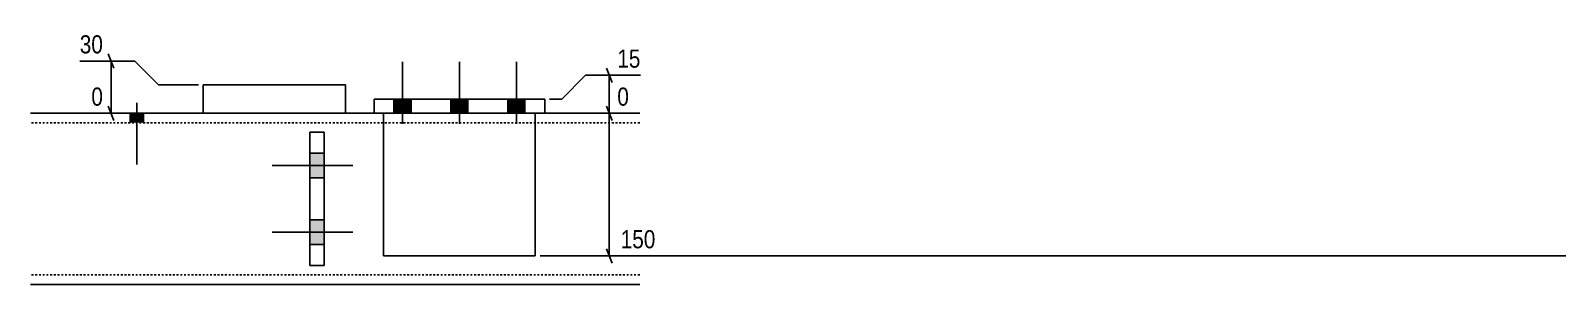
# Model space of a CAD drawing. Header units: millimetres. Extents: x 12 to 53661, y 7 to 1833.
# Drawn here: x 2380 to 3989, y 140 to 406 of the extents above; entities that cross this region are included whole.
import ezdxf

# ---------------------------------------------------------------- set-up
doc = ezdxf.new("R2010")
doc.units = ezdxf.units.MM
doc.linetypes.add('DXK_LINE_DOT2', pattern=[3.9198, 1.9599, -1.9599])
doc.layers.add('MÅLSÆTNING', color=7, linetype='Continuous')
doc.layers.add('STÅL', color=7, linetype='Continuous')
doc.styles.add('Arial Narrow', font='ARIALN.TTF', dxfattribs={"height": 0.2})

msp = doc.modelspace()

# ---------------------------------------------------------------- hatches: boundary and pattern name
at = {"layer": 'STÅL', "linetype": 'Continuous'}
for points in [[(2763, 319.5), (2781, 319.5), (2781, 334.5), (2763, 334.5)], [(2763, 319.5), (2781, 319.5), (2781, 334.5), (2763, 334.5)], [(2823, 319.5), (2841, 319.5), (2841, 334.5), (2823, 334.5)], [(2823, 319.5), (2841, 319.5), (2841, 334.5), (2823, 334.5)], [(2883, 319.5), (2901, 319.5), (2901, 334.5), (2883, 334.5)], [(2883, 319.5), (2901, 319.5), (2901, 334.5), (2883, 334.5)], [(2499, 319.5), (2485, 319.5), (2485, 309.5), (2499, 309.5)], [(2689.5, 251.5), (2689.5, 277.5), (2674.5, 277.5), (2674.5, 251.5)], [(2689.5, 181.5), (2689.5, 207.5), (2674.5, 207.5), (2674.5, 181.5)]]:
    msp.add_hatch(color=96, dxfattribs=at).paths.add_polyline_path(points)

# ---------------------------------------------------------------- linework, layer by layer
at = {"layer": 'MÅLSÆTNING', "color": 7, "linetype": 'Continuous'}
for p, q in [((2431.9, 374.5), (2489.8, 374.5)), ((2461.8, 382), (2467.8, 367)), ((2464.8, 319.5), (2464.8, 374.5)), ((2489.8, 374.5), (2514.8, 349.5)), ((2964.9, 359.5), (2939.9, 334.5)), ((3022.7, 359.5), (2964.9, 359.5)), ((2986.9, 367), (2992.9, 352)), ((2989.9, 319.5), (2989.9, 359.5)), ((2514.8, 349.5), (2557, 349.5)), ((2467.8, 312), (2461.8, 327)), ((2939.9, 334.5), (2927, 334.5)), ((2992.9, 312), (2986.9, 327)), ((2992.9, 312), (2986.9, 327)), ((2557, 319.5), (2444.1, 319.5)), ((2927, 319.5), (3010.6, 319.5)), ((2927, 319.5), (3010.6, 319.5)), ((2989.9, 169.5), (2989.9, 319.5)), ((2917, 169.5), (5074.7, 169.5)), ((2986.9, 177), (2992.9, 162))]:
    msp.add_line(p, q, dxfattribs=at)
at = {"layer": 'STÅL', "color": 96, "linetype": 'Continuous'}
for p, q in [((2772, 308.5), (2772, 373.5)), ((2772, 308.5), (2772, 373.5)), ((2832, 308.5), (2832, 373.5)), ((2832, 308.5), (2832, 373.5)), ((2892, 308.5), (2892, 373.5)), ((2892, 308.5), (2892, 373.5)), ((2492, 330.5), (2492, 265.5)), ((2763, 319.5), (2763, 334.5)), ((2763, 319.5), (2763, 334.5)), ((2781, 319.5), (2781, 334.5)), ((2781, 319.5), (2781, 334.5)), ((2823, 319.5), (2823, 334.5)), ((2823, 319.5), (2823, 334.5)), ((2841, 319.5), (2841, 334.5)), ((2841, 319.5), (2841, 334.5)), ((2883, 319.5), (2883, 334.5)), ((2883, 319.5), (2883, 334.5)), ((2901, 319.5), (2901, 334.5)), ((2901, 319.5), (2901, 334.5)), ((2485, 319.5), (2485, 309.5)), ((2499, 319.5), (2499, 309.5)), ((2689.5, 277.5), (2674.5, 277.5)), ((2719.5, 264.5), (2634.5, 264.5)), ((2689.5, 251.5), (2674.5, 251.5)), ((2719.5, 194.5), (2634.5, 194.5)), ((2689.5, 207.5), (2674.5, 207.5)), ((2689.5, 181.5), (2674.5, 181.5))]:
    msp.add_line(p, q, dxfattribs=at)
at = {"layer": 'STÅL', "color": 2, "linetype": 'Continuous'}
for p, q in [((2712, 349.5), (2562, 349.5)), ((2562, 319.5), (2562, 349.5)), ((2712, 319.5), (2712, 349.5)), ((2742, 334.5), (2922, 334.5)), ((2742, 334.5), (2742, 319.5)), ((2922, 334.5), (2922, 319.5)), ((2742, 319.5), (2380, 319.5)), ((2742, 319.5), (2922, 319.5)), ((2752, 169.5), (2752, 319.5)), ((2912, 319.5), (2912, 169.5)), ((3022, 319.5), (2922, 319.5)), ((2674.5, 299.5), (2674.5, 159.5)), ((2674.5, 299.5), (2689.5, 299.5)), ((2689.5, 159.5), (2689.5, 299.5)), ((2912, 169.5), (2752, 169.5)), ((2689.5, 159.5), (2674.5, 159.5)), ((3022, 139.5), (2380, 139.5))]:
    msp.add_line(p, q, dxfattribs=at)
at = {"layer": 'STÅL', "color": 7, "linetype": 'DXK_LINE_DOT2'}
for p, q in [((3022, 309.5), (2380, 309.5)), ((2712, 319.5), (2562, 319.5)), ((2752, 319.5), (2742, 319.5)), ((2912, 319.5), (2752, 319.5)), ((2752, 169.5), (2752, 319.5)), ((2912, 319.5), (2912, 169.5)), ((3022, 319.5), (2912, 319.5)), ((2689.5, 299.5), (2674.5, 299.5)), ((2674.5, 159.5), (2674.5, 299.5)), ((2689.5, 159.5), (2689.5, 299.5)), ((2912, 169.5), (2752, 169.5)), ((3022, 149.5), (2380, 149.5)), ((2689.5, 159.5), (2674.5, 159.5))]:
    msp.add_line(p, q, dxfattribs=at)
at = {"layer": 'STÅL', "color": 96, "linetype": 'DXK_LINE_DOT2'}
for p, q in [((2689.5, 277.5), (2674.5, 277.5)), ((2719.5, 264.5), (2634.5, 264.5)), ((2689.5, 251.5), (2674.5, 251.5)), ((2719.5, 194.5), (2634.5, 194.5)), ((2689.5, 207.5), (2674.5, 207.5)), ((2689.5, 181.5), (2674.5, 181.5))]:
    msp.add_line(p, q, dxfattribs=at)

# ---------------------------------------------------------------- next in the draw order: wipeouts: each hides what was drawn before it
at = {"color": 0, "linetype": 'Continuous'}
for points in [[(2460.3, 378.5), (2460.3, 406.5), (2427.9, 406.5), (2427.9, 378.5)], [(3026.7, 363.5), (3026.7, 391.5), (2994.4, 391.5), (2994.4, 363.5)], [(2460.3, 323.5), (2460.3, 351.5), (2440.1, 351.5), (2440.1, 323.5)], [(3014.6, 323.5), (3014.6, 351.5), (2994.4, 351.5), (2994.4, 323.5)], [(5075.1, 173.5), (5075.1, 201.5), (2998, 201.5), (2998, 173.5)]]:
    msp.add_wipeout(points, dxfattribs=at).dxf.layer = 'MÅLSÆTNING'

# ---------------------------------------------------------------- next in the draw order: texts
at = {"layer": 'MÅLSÆTNING', "color": 3, "linetype": 'Continuous', "style": 'Arial Narrow'}
for s, height, p in [('30', 19.09, (2431.9, 382.5)), ('15', 19.09, (2998.4, 367.5)), ('0', 19.1, (2444.1, 327.5)), ('0', 19.1, (2998.4, 327.5)), ('150', 19.09, (3002, 177.5))]:
    msp.add_text(s, height=height, dxfattribs=at).set_placement(p)

doc.saveas('drawing.dxf')
